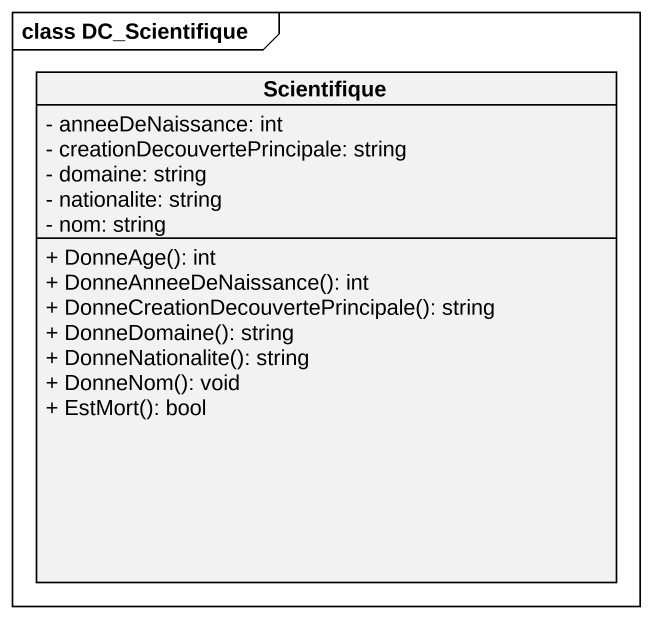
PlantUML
@startuml
mainframe class DC_Scientifique
hide circle
hide empty members
skinparam classAttributeIconSize 0
class Scientifique {
  - anneeDeNaissance: int
  - creationDecouvertePrincipale: string
  - domaine: string
  - nationalite: string
  - nom: string
  + DonneAge(): int
  + DonneAnneeDeNaissance(): int
  + DonneCreationDecouvertePrincipale(): string
  + DonneDomaine(): string
  + DonneNationalite(): string
  + DonneNom(): void
  + EstMort(): bool
}
@enduml
